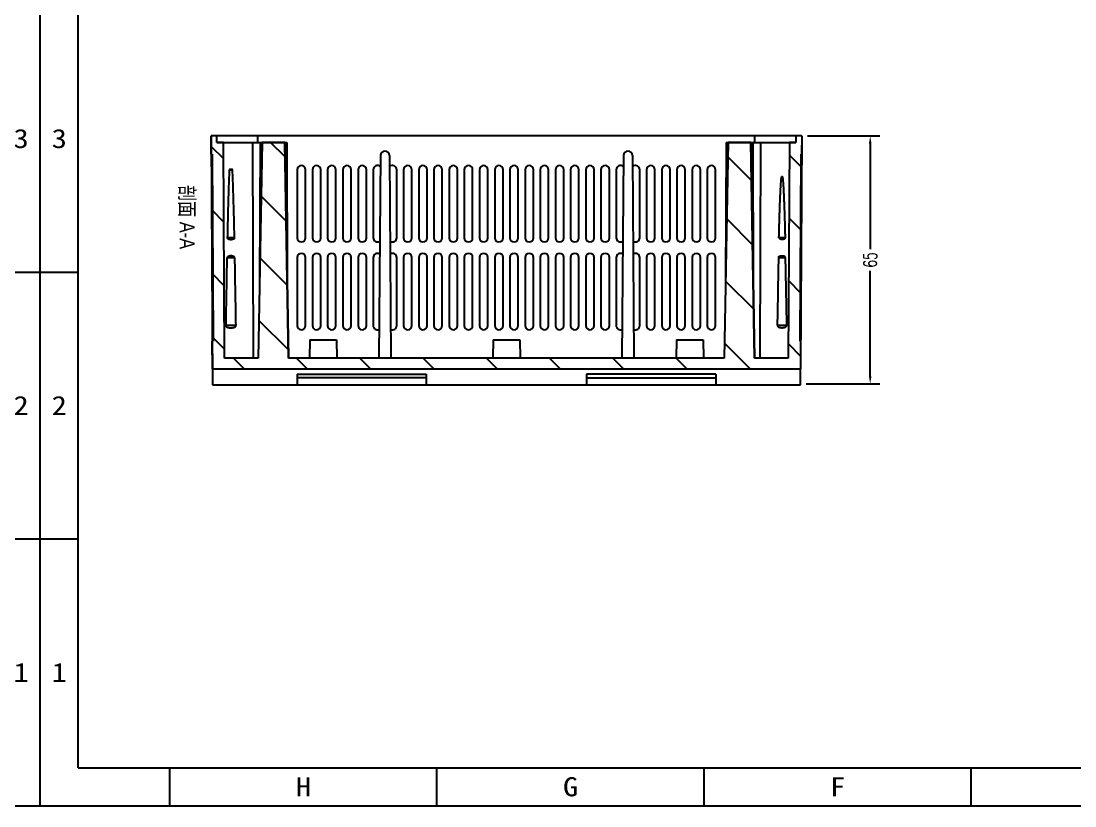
# Model space of a CAD drawing. Header units: millimetres. Extents: x 5016 to 6204, y 3065 to 3485.
# Drawn here: x 5605.2 to 5881.4, y 3065.1 to 3270.9 of the extents above; entities that cross this region are included whole.
import ezdxf
from ezdxf.enums import TextEntityAlignment as Align

# ---------------------------------------------------------------- set-up
doc = ezdxf.new("R2010")
doc.units = ezdxf.units.MM
doc.styles.add('chinesef', font='simplex.shx', dxfattribs={"bigfont": 'bigfont'})
doc.styles.add('romans', font='romans.shx', dxfattribs={"width": 0.67, "bigfont": 'fangsong.shx'})
doc.styles.add('TEXTSTYLE_0', font='txt', dxfattribs={"width": 0.8})
doc.dimstyles.new('MSTD', dxfattribs={"dimtxt": 3.5, "dimasz": 2, "dimexe": 2.5, "dimexo": 1.5, "dimgap": 1, "dimtad": 0, "dimdsep": 46, "dimtxsty": 'romans', "dimcen": 0, "dimclrd": 5, "dimclre": 5, "dimclrt": 3, "dimadec": 1, "dimazin": 0, "dimtfac": 0.5, "dimtmove": 0, "dimatfit": 3, "dimfxl": 1, "dimarcsym": 0})

# ---------------------------------------------------------------- blocks, each defined once
blk = doc.blocks.new('SUN_6HWZ35TKK40GSGJE8VEUYAXIAKM')
at = {"color": 7, "linetype": 'Continuous'}
for p, q in [((-594, 0), (-594, 420)), ((0, 0), (0, 420)), ((-584, 10), (-584, 410)), ((-594, 140), (-584, 140)), ((-10, 140), (0, 140)), ((-594, 70), (-584, 70)), ((-10, 70), (0, 70)), ((-584, 10), (-10, 10)), ((-560, 0), (-560, 10)), ((-490, 0), (-490, 10)), ((-420, 0), (-420, 10)), ((-350, 0), (-350, 10)), ((-594, 0), (0, 0))]:
    blk.add_line(p, q, dxfattribs=at)
at = {"color": 2, "linetype": 'Continuous', "style": 'TEXTSTYLE_0'}
for s, width, p, p2 in [('3', 1.2, (-590.99, 172.5), (-586.99, 172.5)), ('3', 1.2, (-6.99, 172.5), (-2.99, 172.5)), ('2', 1.2, (-590.99, 102.5), (-586.99, 102.5)), ('2', 1.2, (-6.99, 102.5), (-2.99, 102.5)), ('1', 2.4, (-590.99, 32.5), (-586.99, 32.5)), ('1', 2.4, (-6.99, 32.5), (-2.99, 32.5)), ('H', 1.2, (-526.99, 2.53), (-522.99, 2.53)), ('G', 1.2, (-456.99, 2.53), (-452.99, 2.53)), ('F', 1.2, (-386.99, 2.53), (-382.99, 2.53))]:
    blk.add_text(s, height=5, dxfattribs=dict(at, width=width)).set_placement(p, p2, align=Align.FIT)
blk = doc.blocks.new('*D81')
at = {"color": 5, "lineweight": -2}
for p, q in [((5811.28, 3240.82), (5830.24, 3240.82)), ((5827.74, 3238.82), (5827.74, 3211.16)), ((5827.74, 3177.82), (5827.74, 3205.48)), ((5810.94, 3175.82), (5830.24, 3175.82))]:
    blk.add_line(p, q, dxfattribs=at)
at = {"color": 5}
for points in [[(5827.4, 3238.82), (5828.07, 3238.82), (5827.74, 3240.82)], [(5827.4, 3177.82), (5828.07, 3177.82), (5827.74, 3175.82)]]:
    blk.add_solid(points, dxfattribs=at)
at = {"layer": 'Defpoints', "color": 0}
for p in [(5809.78, 3240.82), (5809.44, 3175.82), (5827.74, 3175.82)]:
    blk.add_point(p, dxfattribs=at)
at = {"color": 3, "insert": (5827.74, 3208.32), "char_height": 3.5, "attachment_point": 5, "rotation": 90, "style": 'romans'}
blk.add_mtext('65', dxfattribs=at)

msp = doc.modelspace()

# ---------------------------------------------------------------- hatches: boundary and pattern name
h = msp.add_hatch()
h.set_pattern_fill('ANSI31', color=2, scale=11.721079, angle=-45, style=0, pattern_type=0)
h.set_pattern_definition([(315, (5408.79, 3583.787), (8.28805, 8.28805), [])])
edge = h.paths.add_edge_path(flags=0)
edge.add_line((5806.274, 3182.567), (5797.446, 3182.567))
edge.add_line((5806.57, 3239.122), (5806.274, 3182.567))
edge.add_line((5808.28, 3239.122), (5806.57, 3239.122))
edge.add_line((5808.28, 3240.824), (5808.28, 3239.122))
edge.add_line((5809.782, 3240.824), (5808.28, 3240.824))
edge.add_line((5809.782, 3240.824), (5809.757, 3236.048))
edge.add_line((5809.558, 3236.048), (5809.757, 3236.048))
edge.add_line((5809.558, 3236.048), (5809.301, 3186.994))
edge.add_line((5809.301, 3186.994), (5809.5, 3186.994))
edge.add_line((5809.5, 3186.994), (5809.462, 3179.764))
edge.add_line((5655.352, 3179.764), (5809.462, 3179.764))
edge.add_line((5655.352, 3179.764), (5655.314, 3186.994))
edge.add_line((5655.314, 3186.994), (5655.513, 3186.994))
edge.add_line((5655.256, 3236.048), (5655.513, 3186.994))
edge.add_line((5655.256, 3236.048), (5655.057, 3236.048))
edge.add_line((5655.057, 3236.048), (5655.032, 3240.824))
edge.add_line((5656.533, 3240.824), (5655.032, 3240.824))
edge.add_line((5656.533, 3239.122), (5656.533, 3240.824))
edge.add_line((5658.244, 3239.122), (5656.533, 3239.122))
edge.add_line((5658.54, 3182.567), (5658.244, 3239.122))
edge.add_line((5667.368, 3182.567), (5658.54, 3182.567))
edge.add_line((5668.355, 3239.122), (5667.368, 3182.567))
edge.add_line((5674.341, 3239.122), (5668.355, 3239.122))
edge.add_line((5674.341, 3239.122), (5675.328, 3182.567))
edge.add_line((5789.486, 3182.567), (5675.328, 3182.567))
edge.add_line((5790.473, 3239.122), (5789.486, 3182.567))
edge.add_line((5796.459, 3239.122), (5790.473, 3239.122))
edge.add_line((5796.459, 3239.122), (5797.446, 3182.567))

# ---------------------------------------------------------------- linework, layer by layer
at = {"color": 7}
for p, q in [((5655.057, 3236.048), (5655.032, 3240.824)), ((5656.533, 3240.824), (5655.032, 3240.824)), ((5655.032, 3240.824), (5655.374, 3175.56)), ((5658.23, 3240.824), (5655.032, 3240.824)), ((5656.533, 3239.122), (5656.533, 3240.824)), ((5656.533, 3239.122), (5656.533, 3240.824)), ((5809.782, 3240.824), (5656.533, 3240.824)), ((5667.294, 3239.122), (5667.294, 3240.824)), ((5797.52, 3239.122), (5797.52, 3240.824)), ((5808.28, 3240.824), (5808.28, 3239.122)), ((5809.782, 3240.824), (5808.28, 3240.824)), ((5808.28, 3240.824), (5808.28, 3239.122)), ((5809.782, 3240.824), (5809.462, 3179.764)), ((5809.782, 3240.824), (5809.757, 3236.048)), ((5658.244, 3239.122), (5656.533, 3239.122)), ((5658.244, 3239.122), (5656.533, 3239.122)), ((5656.533, 3239.122), (5674.851, 3239.122)), ((5658.54, 3182.567), (5658.244, 3239.122)), ((5658.54, 3182.567), (5658.244, 3239.122)), ((5665.843, 3239.122), (5666.041, 3182.567)), ((5668.355, 3239.122), (5667.368, 3182.567)), ((5668.355, 3239.122), (5667.368, 3182.567)), ((5667.844, 3239.122), (5667.717, 3202.56)), ((5674.341, 3239.122), (5668.355, 3239.122)), ((5674.341, 3239.122), (5675.328, 3182.567)), ((5675.328, 3182.567), (5674.341, 3239.122)), ((5674.851, 3239.122), (5674.979, 3202.56)), ((5790.473, 3239.122), (5789.486, 3182.567)), ((5790.473, 3239.122), (5789.486, 3182.567)), ((5789.963, 3239.122), (5789.835, 3202.56)), ((5789.963, 3239.122), (5808.28, 3239.122)), ((5796.459, 3239.122), (5790.473, 3239.122)), ((5796.459, 3239.122), (5797.446, 3182.567)), ((5797.446, 3182.567), (5796.459, 3239.122)), ((5796.969, 3239.122), (5797.097, 3202.56)), ((5798.991, 3239.122), (5798.794, 3182.567)), ((5806.57, 3239.122), (5806.274, 3182.567)), ((5806.57, 3239.122), (5806.274, 3182.567)), ((5808.28, 3239.122), (5806.57, 3239.122)), ((5655.256, 3236.048), (5655.057, 3236.048)), ((5655.256, 3236.048), (5655.057, 3236.048)), ((5655.256, 3236.048), (5655.513, 3186.994)), ((5655.256, 3236.048), (5655.513, 3186.994)), ((5699.365, 3235.658), (5698.994, 3182.567)), ((5701.769, 3235.658), (5702.14, 3182.567)), ((5763.045, 3235.658), (5762.674, 3182.567)), ((5765.449, 3235.658), (5765.82, 3182.567)), ((5809.558, 3236.048), (5809.301, 3186.994)), ((5809.558, 3236.048), (5809.301, 3186.994)), ((5809.558, 3236.048), (5809.757, 3236.048)), ((5809.558, 3236.048), (5809.757, 3236.048)), ((5655.078, 3232.068), (5655.277, 3232.068)), ((5659.769, 3231.968), (5660.605, 3231.968)), ((5677.582, 3231.968), (5677.582, 3214.108)), ((5679.771, 3214.108), (5679.771, 3231.968)), ((5681.562, 3231.968), (5681.562, 3214.108)), ((5683.751, 3214.108), (5683.751, 3231.968)), ((5685.542, 3231.968), (5685.542, 3214.108)), ((5687.731, 3214.108), (5687.731, 3231.968)), ((5689.522, 3231.968), (5689.522, 3214.108)), ((5691.711, 3214.108), (5691.711, 3231.968)), ((5693.502, 3231.968), (5693.502, 3214.108)), ((5695.691, 3214.108), (5695.691, 3231.968)), ((5697.482, 3231.968), (5697.482, 3214.108)), ((5703.651, 3214.108), (5703.651, 3231.968)), ((5705.442, 3231.968), (5705.442, 3214.108)), ((5707.631, 3214.108), (5707.631, 3231.968)), ((5709.422, 3231.968), (5709.422, 3214.108)), ((5711.611, 3214.108), (5711.611, 3231.968)), ((5713.402, 3231.968), (5713.402, 3214.108)), ((5715.591, 3214.108), (5715.591, 3231.968)), ((5717.382, 3231.968), (5717.382, 3214.108)), ((5719.571, 3214.108), (5719.571, 3231.968)), ((5721.362, 3231.968), (5721.362, 3214.108)), ((5723.551, 3214.108), (5723.551, 3231.968)), ((5725.342, 3231.968), (5725.342, 3214.108)), ((5727.531, 3214.108), (5727.531, 3231.968)), ((5729.322, 3231.968), (5729.322, 3214.108)), ((5731.511, 3214.108), (5731.511, 3231.968)), ((5733.302, 3231.968), (5733.302, 3214.108)), ((5735.491, 3214.108), (5735.491, 3231.968)), ((5737.282, 3231.968), (5737.282, 3214.108)), ((5739.471, 3214.108), (5739.471, 3231.968)), ((5741.262, 3231.968), (5741.262, 3214.108)), ((5743.451, 3214.108), (5743.451, 3231.968)), ((5745.242, 3231.968), (5745.242, 3214.108)), ((5747.431, 3214.108), (5747.431, 3231.968)), ((5749.222, 3231.968), (5749.222, 3214.108)), ((5751.411, 3214.108), (5751.411, 3231.968)), ((5753.202, 3231.968), (5753.202, 3214.108)), ((5755.391, 3214.108), (5755.391, 3231.968)), ((5757.182, 3231.968), (5757.182, 3214.108)), ((5759.371, 3214.108), (5759.371, 3231.968)), ((5761.162, 3231.968), (5761.162, 3214.108)), ((5767.331, 3214.108), (5767.331, 3231.968)), ((5769.122, 3231.968), (5769.122, 3214.108)), ((5771.311, 3214.108), (5771.311, 3231.968)), ((5773.102, 3231.968), (5773.102, 3214.108)), ((5775.291, 3214.108), (5775.291, 3231.968)), ((5777.082, 3231.968), (5777.082, 3214.108)), ((5779.271, 3214.108), (5779.271, 3231.968)), ((5781.062, 3231.968), (5781.062, 3214.108)), ((5783.251, 3214.108), (5783.251, 3231.968)), ((5785.042, 3231.968), (5785.042, 3214.108)), ((5787.231, 3214.108), (5787.231, 3231.968)), ((5809.537, 3232.068), (5809.736, 3232.068)), ((5661.129, 3214.108), (5659.245, 3214.108)), ((5805.431, 3214.108), (5803.823, 3214.108)), ((5659.14, 3208.934), (5661.234, 3208.934)), ((5677.582, 3208.934), (5677.582, 3191.074)), ((5679.771, 3191.074), (5679.771, 3208.934)), ((5681.562, 3208.934), (5681.562, 3191.074)), ((5683.751, 3191.074), (5683.751, 3208.934)), ((5685.542, 3208.934), (5685.542, 3191.074)), ((5687.731, 3191.074), (5687.731, 3208.934)), ((5689.522, 3208.934), (5689.522, 3191.074)), ((5691.711, 3191.074), (5691.711, 3208.934)), ((5693.502, 3208.934), (5693.502, 3191.074)), ((5695.691, 3191.074), (5695.691, 3208.934)), ((5697.482, 3208.934), (5697.482, 3191.074)), ((5703.651, 3191.074), (5703.651, 3208.934)), ((5705.442, 3208.934), (5705.442, 3191.074)), ((5707.631, 3191.074), (5707.631, 3208.934)), ((5709.422, 3208.934), (5709.422, 3191.074)), ((5711.611, 3191.074), (5711.611, 3208.934)), ((5713.402, 3208.934), (5713.402, 3191.074)), ((5715.591, 3191.074), (5715.591, 3208.934)), ((5717.382, 3208.934), (5717.382, 3191.074)), ((5719.571, 3191.074), (5719.571, 3208.934)), ((5721.362, 3208.934), (5721.362, 3191.074)), ((5723.551, 3191.074), (5723.551, 3208.934)), ((5725.342, 3208.934), (5725.342, 3191.074)), ((5727.531, 3191.074), (5727.531, 3208.934)), ((5729.322, 3208.934), (5729.322, 3191.074)), ((5731.511, 3191.074), (5731.511, 3208.934)), ((5733.302, 3208.934), (5733.302, 3191.074)), ((5735.491, 3191.074), (5735.491, 3208.934)), ((5737.282, 3208.934), (5737.282, 3191.074)), ((5739.471, 3191.074), (5739.471, 3208.934)), ((5741.262, 3208.934), (5741.262, 3191.074)), ((5743.451, 3191.074), (5743.451, 3208.934)), ((5745.242, 3208.934), (5745.242, 3191.074)), ((5747.431, 3191.074), (5747.431, 3208.934)), ((5749.222, 3208.934), (5749.222, 3191.074)), ((5751.411, 3191.074), (5751.411, 3208.934)), ((5753.202, 3208.934), (5753.202, 3191.074)), ((5755.391, 3191.074), (5755.391, 3208.934)), ((5757.182, 3208.934), (5757.182, 3191.074)), ((5759.371, 3191.074), (5759.371, 3208.934)), ((5761.162, 3208.934), (5761.162, 3191.074)), ((5767.331, 3191.074), (5767.331, 3208.934)), ((5769.122, 3208.934), (5769.122, 3191.074)), ((5771.311, 3191.074), (5771.311, 3208.934)), ((5773.102, 3208.934), (5773.102, 3191.074)), ((5775.291, 3191.074), (5775.291, 3208.934)), ((5777.082, 3208.934), (5777.082, 3191.074)), ((5779.271, 3191.074), (5779.271, 3208.934)), ((5781.062, 3208.934), (5781.062, 3191.074)), ((5783.251, 3191.074), (5783.251, 3208.934)), ((5785.042, 3208.934), (5785.042, 3191.074)), ((5787.231, 3191.074), (5787.231, 3208.934)), ((5803.703, 3208.934), (5805.551, 3208.934)), ((5655.492, 3190.974), (5655.293, 3190.974)), ((5661.535, 3191.074), (5658.839, 3191.074)), ((5805.881, 3191.074), (5803.372, 3191.074)), ((5809.521, 3190.974), (5809.322, 3190.974)), ((5680.857, 3187.372), (5680.773, 3182.567)), ((5680.857, 3187.372), (5687.864, 3187.372)), ((5687.864, 3187.372), (5687.948, 3182.567)), ((5728.903, 3187.372), (5728.82, 3182.567)), ((5728.903, 3187.372), (5735.91, 3187.372)), ((5735.91, 3187.372), (5735.994, 3182.567)), ((5776.95, 3187.372), (5776.866, 3182.567)), ((5776.95, 3187.372), (5783.957, 3187.372)), ((5783.957, 3187.372), (5784.041, 3182.567)), ((5655.352, 3179.764), (5655.314, 3186.994)), ((5655.314, 3186.994), (5655.513, 3186.994)), ((5655.314, 3186.994), (5655.513, 3186.994)), ((5809.301, 3186.994), (5809.5, 3186.994)), ((5809.301, 3186.994), (5809.5, 3186.994)), ((5809.5, 3186.994), (5809.462, 3179.764)), ((5667.368, 3182.567), (5658.54, 3182.567)), ((5667.368, 3182.567), (5658.54, 3182.567)), ((5789.486, 3182.567), (5675.328, 3182.567)), ((5789.486, 3182.567), (5675.328, 3182.567)), ((5806.274, 3182.567), (5797.446, 3182.567)), ((5806.274, 3182.567), (5797.446, 3182.567)), ((5655.352, 3179.764), (5809.462, 3179.764)), ((5655.352, 3179.764), (5809.462, 3179.764)), ((5809.451, 3175.56), (5809.451, 3179.764)), ((5677.554, 3178.363), (5677.554, 3175.56)), ((5677.554, 3178.363), (5711.386, 3178.363)), ((5711.386, 3177.362), (5677.554, 3177.362)), ((5711.386, 3178.363), (5711.386, 3175.56)), ((5753.427, 3178.363), (5753.427, 3175.56)), ((5787.26, 3178.363), (5753.427, 3178.363)), ((5753.427, 3177.362), (5787.26, 3177.362)), ((5787.26, 3178.363), (5787.26, 3175.56)), ((5655.374, 3175.56), (5809.44, 3175.56)), ((5610.204, 3065.139), (6169.004, 3065.139))]:
    msp.add_line(p, q, dxfattribs=at)
at = {"color": 7, "linetype": 'Continuous'}
msp.add_line((5051.404, 3065.139), (5610.204, 3065.139), dxfattribs=at)
at = {"color": 7}
for centre, radius, start, end in [((5700.559, 3235.65), 1.194, 0.4, 179.6), ((5764.255, 3235.65), 1.194, 0.4, 179.6), ((5678.677, 3231.968), 1.094, 0, 180), ((5682.657, 3231.968), 1.094, 0, 180), ((5686.637, 3231.968), 1.094, 0, 180), ((5690.617, 3231.968), 1.094, 0, 180), ((5694.597, 3231.968), 1.094, 0, 180), ((5698.577, 3231.968), 1.094, 45.48054, 180), ((5702.557, 3231.968), 1.094, 0, 134.51946), ((5706.537, 3231.968), 1.094, 0, 180), ((5710.517, 3231.968), 1.094, 0, 180), ((5714.497, 3231.968), 1.094, 0, 180), ((5718.477, 3231.968), 1.094, 0, 180), ((5722.457, 3231.968), 1.094, 0, 180), ((5726.437, 3231.968), 1.094, 0, 180), ((5730.417, 3231.968), 1.094, 0, 180), ((5734.397, 3231.968), 1.094, 0, 180), ((5738.377, 3231.968), 1.094, 0, 180), ((5742.357, 3231.968), 1.094, 0, 180), ((5746.337, 3231.968), 1.094, 0, 180), ((5750.317, 3231.968), 1.094, 0, 180), ((5754.297, 3231.968), 1.094, 0, 180), ((5758.277, 3231.968), 1.094, 0, 180), ((5762.257, 3231.968), 1.094, 45.48054, 180), ((5766.237, 3231.968), 1.094, 0, 134.51946), ((5770.217, 3231.968), 1.094, 0, 180), ((5774.197, 3231.968), 1.094, 0, 180), ((5778.177, 3231.968), 1.094, 0, 180), ((5782.157, 3231.968), 1.094, 0, 180), ((5786.137, 3231.968), 1.094, 0, 180), ((5678.677, 3214.108), 1.094, 180, 0), ((5682.657, 3214.108), 1.094, 180, 0), ((5686.637, 3214.108), 1.094, 180, 0), ((5690.617, 3214.108), 1.094, 180, 0), ((5694.597, 3214.108), 1.094, 180, 0), ((5698.577, 3214.108), 1.094, 180, 305.20791), ((5702.557, 3214.108), 1.094, 234.79209, 0), ((5706.537, 3214.108), 1.094, 180, 0), ((5710.517, 3214.108), 1.094, 180, 0), ((5714.497, 3214.108), 1.094, 180, 0), ((5718.477, 3214.108), 1.094, 180, 0), ((5722.457, 3214.108), 1.094, 180, 0), ((5726.437, 3214.108), 1.094, 180, 0), ((5730.417, 3214.108), 1.094, 180, 0), ((5734.397, 3214.108), 1.094, 180, 0), ((5738.377, 3214.108), 1.094, 180, 0), ((5742.357, 3214.108), 1.094, 180, 0), ((5746.337, 3214.108), 1.094, 180, 0), ((5750.317, 3214.108), 1.094, 180, 0), ((5754.297, 3214.108), 1.094, 180, 0), ((5758.277, 3214.108), 1.094, 180, 0), ((5762.257, 3214.108), 1.094, 180, 305.20791), ((5766.237, 3214.108), 1.094, 234.79209, 0), ((5770.217, 3214.108), 1.094, 180, 0), ((5774.197, 3214.108), 1.094, 180, 0), ((5778.177, 3214.108), 1.094, 180, 0), ((5782.157, 3214.108), 1.094, 180, 0), ((5786.137, 3214.108), 1.094, 180, 0), ((5678.677, 3208.934), 1.094, 0, 180), ((5682.657, 3208.934), 1.094, 0, 180), ((5686.637, 3208.934), 1.094, 0, 180), ((5690.617, 3208.934), 1.094, 0, 180), ((5694.597, 3208.934), 1.094, 0, 180), ((5698.577, 3208.934), 1.094, 56.2856, 180), ((5702.557, 3208.934), 1.094, 0, 123.7144), ((5706.537, 3208.934), 1.094, 0, 180), ((5710.517, 3208.934), 1.094, 0, 180), ((5714.497, 3208.934), 1.094, 0, 180), ((5718.477, 3208.934), 1.094, 0, 180), ((5722.457, 3208.934), 1.094, 0, 180), ((5726.437, 3208.934), 1.094, 0, 180), ((5730.417, 3208.934), 1.094, 0, 180), ((5734.397, 3208.934), 1.094, 0, 180), ((5738.377, 3208.934), 1.094, 0, 180), ((5742.357, 3208.934), 1.094, 0, 180), ((5746.337, 3208.934), 1.094, 0, 180), ((5750.317, 3208.934), 1.094, 0, 180), ((5754.297, 3208.934), 1.094, 0, 180), ((5758.277, 3208.934), 1.094, 0, 180), ((5762.257, 3208.934), 1.094, 56.2856, 180), ((5766.237, 3208.934), 1.094, 0, 123.7144), ((5770.217, 3208.934), 1.094, 0, 180), ((5774.197, 3208.934), 1.094, 0, 180), ((5778.177, 3208.934), 1.094, 0, 180), ((5782.157, 3208.934), 1.094, 0, 180), ((5786.137, 3208.934), 1.094, 0, 180), ((9709.941, 3131.671), 4051.538, 178.907298, 179.159909), ((896.323, 3119.632), 4765.747, 0.858936, 1.07369), ((9173.659, 3137.666), 3370.709, 178.788489, 179.092132), ((2435.568, 3137.665), 3370.737, 0.907869, 1.21151), ((5678.677, 3191.074), 1.094, 180, 0), ((5682.657, 3191.074), 1.094, 180, 0), ((5686.637, 3191.074), 1.094, 180, 0), ((5690.617, 3191.074), 1.094, 180, 0), ((5694.597, 3191.074), 1.094, 180, 0), ((5698.577, 3191.074), 1.094, 180, 295.40511), ((5702.557, 3191.074), 1.094, 244.59489, 0), ((5706.537, 3191.074), 1.094, 180, 0), ((5710.517, 3191.074), 1.094, 180, 0), ((5714.497, 3191.074), 1.094, 180, 0), ((5718.477, 3191.074), 1.094, 180, 0), ((5722.457, 3191.074), 1.094, 180, 0), ((5726.437, 3191.074), 1.094, 180, 0), ((5730.417, 3191.074), 1.094, 180, 0), ((5734.397, 3191.074), 1.094, 180, 0), ((5738.377, 3191.074), 1.094, 180, 0), ((5742.357, 3191.074), 1.094, 180, 0), ((5746.337, 3191.074), 1.094, 180, 0), ((5750.317, 3191.074), 1.094, 180, 0), ((5754.297, 3191.074), 1.094, 180, 0), ((5758.277, 3191.074), 1.094, 180, 0), ((5762.257, 3191.074), 1.094, 180, 295.40511), ((5766.237, 3191.074), 1.094, 244.59489, 0), ((5770.217, 3191.074), 1.094, 180, 0), ((5774.197, 3191.074), 1.094, 180, 0), ((5778.177, 3191.074), 1.094, 180, 0), ((5782.157, 3191.074), 1.094, 180, 0), ((5786.137, 3191.074), 1.094, 180, 0)]:
    msp.add_arc(centre, radius, start, end, dxfattribs=at)
for points, knots in [([(5659.769, 3231.968), (5659.677, 3230.04), (5659.541, 3226.126), (5659.379, 3220.172), (5659.288, 3216.148), (5659.245, 3214.108)], [0, 0, 0, 0, 0.3241067, 0.6574422, 1, 1, 1, 1]), ([(5661.129, 3214.108), (5661.085, 3216.145), (5660.999, 3220.166), (5660.841, 3226.121), (5660.697, 3230.037), (5660.605, 3231.968)], [0, 0, 0, 0, 0.3420549, 0.6753936, 1, 1, 1, 1]), ([(5803.823, 3214.108), (5803.832, 3214.497), (5803.851, 3215.251), (5803.88, 3216.347), (5803.908, 3217.375), (5803.935, 3218.338), (5803.961, 3219.239), (5803.987, 3220.081), (5804.012, 3220.866), (5804.037, 3221.597), (5804.06, 3222.278), (5804.082, 3222.911), (5804.104, 3223.5), (5804.125, 3224.046), (5804.146, 3224.554), (5804.166, 3225.025), (5804.185, 3225.463), (5804.204, 3225.87), (5804.222, 3226.248), (5804.24, 3226.599), (5804.257, 3226.926), (5804.274, 3227.231), (5804.29, 3227.515), (5804.306, 3227.781), (5804.322, 3228.028), (5804.337, 3228.259), (5804.352, 3228.474), (5804.367, 3228.673), (5804.381, 3228.857), (5804.392, 3228.99), (5804.402, 3229.106), (5804.413, 3229.221), (5804.423, 3229.337), (5804.433, 3229.453), (5804.442, 3229.569), (5804.453, 3229.685), (5804.466, 3229.801), (5804.482, 3229.919), (5804.513, 3230.036), (5804.567, 3230.159), (5804.709, 3230.173), (5804.746, 3230.043), (5804.771, 3229.929), (5804.786, 3229.813), (5804.799, 3229.697), (5804.809, 3229.582), (5804.819, 3229.466), (5804.839, 3229.234), (5804.851, 3229.118), (5804.861, 3229.003), (5804.87, 3228.887), (5804.88, 3228.756), (5804.894, 3228.572), (5804.909, 3228.374), (5804.924, 3228.16), (5804.939, 3227.931), (5804.954, 3227.685), (5804.969, 3227.422), (5804.985, 3227.141), (5805.002, 3226.839), (5805.018, 3226.515), (5805.035, 3226.166), (5805.053, 3225.791), (5805.072, 3225.386), (5805.091, 3224.951), (5805.11, 3224.483), (5805.131, 3223.979), (5805.152, 3223.436), (5805.173, 3222.851), (5805.196, 3222.222), (5805.219, 3221.545), (5805.243, 3220.819), (5805.268, 3220.039), (5805.293, 3219.203), (5805.32, 3218.308), (5805.347, 3217.352), (5805.374, 3216.331), (5805.403, 3215.242), (5805.422, 3214.494), (5805.431, 3214.108)], [0, 0, 0, 0, 0.0362077, 0.0702122, 0.1021039, 0.1319734, 0.1599111, 0.1860073, 0.2103524, 0.233036, 0.2541478, 0.2737796, 0.2920217, 0.3089644, 0.3246978, 0.3393121, 0.3528917, 0.3655078, 0.3772287, 0.3881225, 0.3982576, 0.407702, 0.416523, 0.4247678, 0.4324628, 0.4396338, 0.4463058, 0.4524921, 0.4582203, 0.4635332, 0.4684592, 0.4730407, 0.4773898, 0.4814671, 0.4851966, 0.488433, 0.4920488, 0.4946594, 0.4971137, 0.4994771, 0.501562, 0.503796, 0.5057109, 0.5086346, 0.5117192, 0.5147936, 0.5182705, 0.522024, 0.5302552, 0.5347849, 0.5396704, 0.5449429, 0.5506394, 0.5568041, 0.5634405, 0.5705652, 0.5781954, 0.5863572, 0.5950966, 0.6044587, 0.6145103, 0.6253218, 0.6369593, 0.6494911, 0.6629829, 0.6774955, 0.693125, 0.7099598, 0.7280882, 0.7475977, 0.7685758, 0.7911158, 0.8153039, 0.8412273, 0.8689751, 0.8986365, 0.9303012, 0.9640589, 1, 1, 1, 1]), ([(5659.25, 3214.083), (5659.29, 3213.973), (5659.374, 3213.892), (5659.477, 3213.835), (5659.583, 3213.789), (5659.694, 3213.754), (5659.807, 3213.726), (5660.005, 3213.703), (5660.181, 3213.696), (5660.358, 3213.703), (5660.566, 3213.727), (5660.686, 3213.743), (5660.791, 3213.826), (5661.003, 3213.786), (5661.009, 3214.051), (5661.181, 3213.876), (5661.128, 3214.073)], [0, 0, 0, 0, 0.0560006, 0.1193362, 0.1888957, 0.2623416, 0.3387474, 0.4174153, 0.4974639, 0.5777738, 0.6570965, 0.7344089, 0.8090371, 0.8794174, 0.9438171, 1, 1, 1, 1]), ([(5803.825, 3214.088), (5803.868, 3213.978), (5803.961, 3213.905), (5804.067, 3213.855), (5804.176, 3213.815), (5804.289, 3213.786), (5804.403, 3213.766), (5804.519, 3213.754), (5804.735, 3213.759), (5804.851, 3213.773), (5804.996, 3213.746), (5805.086, 3213.876), (5805.307, 3213.795), (5805.317, 3214.071), (5805.483, 3213.875), (5805.431, 3214.078)], [0, 0, 0, 0, 0.0607767, 0.129631, 0.2052655, 0.2850668, 0.3683078, 0.4539386, 0.5406433, 0.6268286, 0.7110216, 0.7922902, 0.8690281, 0.939096, 1, 1, 1, 1]), ([(5661.233, 3208.934), (5661.144, 3209.118), (5660.788, 3209.302), (5660.191, 3209.38), (5659.585, 3209.302), (5659.229, 3209.118), (5659.14, 3208.934)], [0, 0, 0, 0, 0.1193185, 0.3019941, 0.5712101, 1, 1, 1, 1]), ([(5805.549, 3208.95), (5805.507, 3209.059), (5805.422, 3209.14), (5805.319, 3209.196), (5805.212, 3209.242), (5805.101, 3209.277), (5804.988, 3209.303), (5804.803, 3209.324), (5804.631, 3209.33), (5804.459, 3209.324), (5804.266, 3209.302), (5804.145, 3209.289), (5804.041, 3209.205), (5803.827, 3209.244), (5803.831, 3209), (5803.658, 3209.148), (5803.705, 3208.958)], [0, 0, 0, 0, 0.0562394, 0.119795, 0.1889642, 0.262251, 0.3388395, 0.4178988, 0.4982009, 0.5783148, 0.6572814, 0.7344841, 0.8091178, 0.879384, 0.9436993, 1, 1, 1, 1]), ([(5658.844, 3191.045), (5658.873, 3190.932), (5658.936, 3190.834), (5659.029, 3190.761), (5659.126, 3190.698), (5659.34, 3190.617), (5659.541, 3190.564), (5659.751, 3190.529), (5659.966, 3190.508), (5660.185, 3190.501), (5660.404, 3190.508), (5660.62, 3190.528), (5660.831, 3190.563), (5661.032, 3190.617), (5661.25, 3190.699), (5661.381, 3190.744), (5661.411, 3190.884), (5661.574, 3190.903), (5661.534, 3191.042)], [0, 0, 0, 0, 0.0485713, 0.1036125, 0.1633809, 0.2270831, 0.2930719, 0.3606951, 0.4296246, 0.4993318, 0.5691756, 0.6384274, 0.7063778, 0.7726053, 0.8364135, 0.896452, 0.9515353, 1, 1, 1, 1]), ([(5803.375, 3191.052), (5803.425, 3190.947), (5803.502, 3190.86), (5803.595, 3190.789), (5803.696, 3190.732), (5803.802, 3190.684), (5803.911, 3190.644), (5804.023, 3190.612), (5804.136, 3190.586), (5804.251, 3190.566), (5804.366, 3190.551), (5804.482, 3190.541), (5804.598, 3190.536), (5804.816, 3190.543), (5805.047, 3190.57), (5805.161, 3190.591), (5805.274, 3190.619), (5805.385, 3190.654), (5805.493, 3190.696), (5805.598, 3190.747), (5805.696, 3190.809), (5805.785, 3190.884), (5805.855, 3190.978), (5805.888, 3191.09)], [0, 0, 0, 0, 0.0241276, 0.0516633, 0.082334, 0.1168292, 0.1552799, 0.1981596, 0.245956, 0.2991546, 0.3583573, 0.4242412, 0.4975049, 0.5727012, 0.640973, 0.7540775, 0.8018729, 0.8447242, 0.8831729, 0.917671, 0.9483368, 0.9758679, 1, 1, 1, 1])]:
    msp.add_open_spline(points, degree=3, knots=knots, dxfattribs=at)
msp.add_open_spline([(5660.605, 3231.968), (5660.428, 3232.116), (5659.769, 3231.968)], degree=2, dxfattribs=at)

# ---------------------------------------------------------------- block references
for p in [(5610.204, 3065.139), (6204.204, 3065.139)]:
    msp.add_blockref('SUN_6HWZ35TKK40GSGJE8VEUYAXIAKM', p)

# ---------------------------------------------------------------- texts
at = {"color": 2, "insert": (5646.328, 3211.134), "char_height": 3.94891, "attachment_point": 9, "rotation": 270, "line_spacing_factor": 0.903614, "style": 'chinesef'}
msp.add_mtext('\\W00.781;\\Farial unicode ms|c1;剖面 A-A', dxfattribs=at)

# ---------------------------------------------------------------- dimensions: what is measured, and where the dimension line sits
dim = msp.add_linear_dim(base=(5827.736, 3175.82), p1=(5809.782, 3240.824), p2=(5809.44, 3175.82), angle=90, dimstyle='MSTD')
dim.commit()
dim.dimension.update_dxf_attribs({"geometry": '*D81', "text_midpoint": (5827.736, 3208.322)})

doc.saveas('drawing.dxf')
